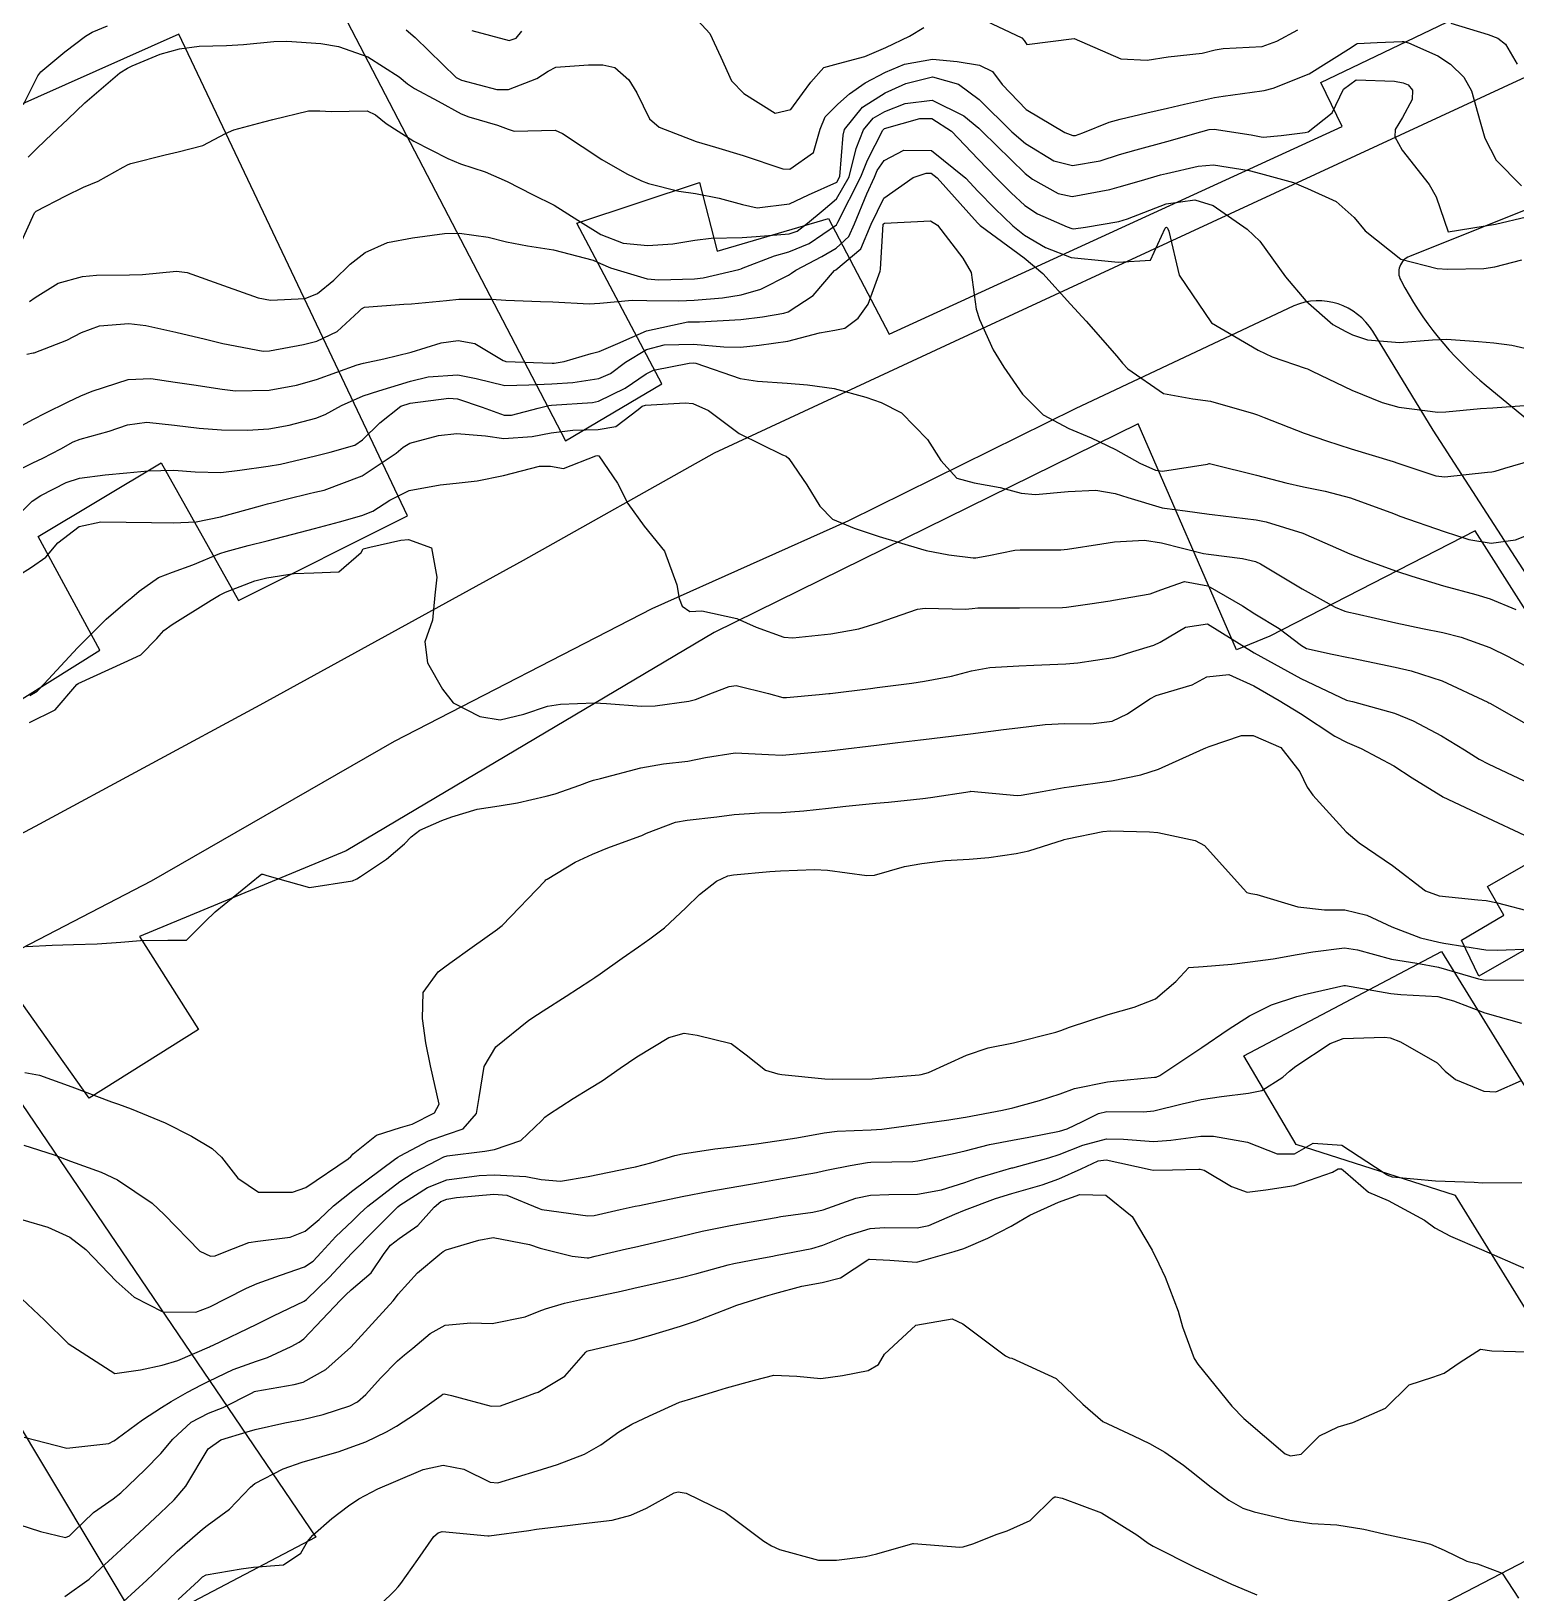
# Model space of a CAD drawing. Header units: metres. Extents: x 318500 to 325275, y 7408834 to 7428799.
# Drawn here: x 323143.2 to 323206.3, y 7420882.5 to 7420948.8 of the extents above; entities that cross this region are included whole.
import ezdxf

# ---------------------------------------------------------------- set-up
doc = ezdxf.new("R2010")
doc.units = ezdxf.units.M
doc.header["$MEASUREMENT"] = 0
for name, color, linetype in [('Curvas de Nivel 1m', 11, 'Continuous'), ('Curvas de Nivel 5m', 15, 'Continuous'), ('Edificações', 30, 'Continuous'), ('Linha Férrea', 20, 'Continuous'), ('Vias Primárias', 230, 'Continuous')]:
    doc.layers.add(name, color=color, linetype=linetype)

msp = doc.modelspace()

# ---------------------------------------------------------------- linework, layer by layer
at = {"layer": 'Curvas de Nivel 1m', "flags": 128}
for points, elevation in [([(323142.899, 7420945.713), (323143.518, 7420946.93), (323143.647, 7420947.098), (323144.668, 7420947.948), (323145.543, 7420948.611), (323145.829, 7420948.782), (323146.472, 7420949.056)], 749), ([(323171.558, 7420949.281), (323172.071, 7420948.722), (323172.539, 7420947.714), (323172.999, 7420946.708), (323173.522, 7420946.169), (323174.844, 7420945.346), (323175.512, 7420945.491), (323176.009, 7420946.179), (323176.361, 7420946.662), (323176.918, 7420947.275), (323177.538, 7420947.451), (323178.653, 7420947.745), (323179.545, 7420948.128), (323180.55, 7420948.605), (323181.166, 7420948.986)], 748), ([(323183.562, 7420949.374), (323185.335, 7420948.543), (323185.432, 7420948.425), (323185.547, 7420948.26), (323187.55, 7420948.51), (323189.542, 7420947.653), (323190.653, 7420947.586), (323191.543, 7420947.735), (323192.999, 7420947.892), (323193.546, 7420948.034), (323193.886, 7420948.088), (323195.548, 7420948.174), (323196.168, 7420948.401), (323197.063, 7420948.881)], 748), ([(323203.563, 7420949.157), (323205.146, 7420948.686), (323205.554, 7420948.527), (323205.892, 7420948.267), (323206.385, 7420947.419)], 748), ([(323159.167, 7420948.886), (323159.545, 7420948.558), (323161.298, 7420946.862), (323161.519, 7420946.736), (323163.022, 7420946.345), (323163.515, 7420946.347), (323164.716, 7420946.812), (323165.201, 7420947.128), (323165.527, 7420947.289), (323166.92, 7420947.399), (323167.529, 7420947.393), (323168.034, 7420947.279), (323168.629, 7420946.763), (323168.973, 7420946.21), (323169.505, 7420945.094), (323169.914, 7420944.746), (323171.491, 7420944.14), (323172.314, 7420943.891), (323173.483, 7420943.547), (323175.173, 7420942.976), (323175.474, 7420942.966), (323176.482, 7420943.663), (323176.762, 7420944.657), (323176.973, 7420945.191), (323177.516, 7420945.719), (323178.009, 7420946.156), (323178.675, 7420946.633), (323179.535, 7420947.08), (323180.351, 7420947.42), (323181.54, 7420947.637), (323182.58, 7420947.539), (323183.538, 7420947.377), (323184.083, 7420947.11), (323184.493, 7420946.556), (323185.514, 7420945.502), (323187.157, 7420944.515), (323187.498, 7420944.388), (323187.616, 7420944.391), (323187.929, 7420944.506), (323189.048, 7420944.953), (323189.509, 7420945.08), (323190.637, 7420945.349), (323191.516, 7420945.549), (323192.242, 7420945.726), (323193.524, 7420946.013), (323193.886, 7420946.065), (323195.528, 7420946.287), (323195.63, 7420946.307), (323196.008, 7420946.403), (323197.536, 7420947.014), (323199.326, 7420948.132), (323199.549, 7420948.289), (323199.593, 7420948.306), (323200.425, 7420948.341), (323201.498, 7420948.383), (323201.551, 7420948.383), (323201.764, 7420948.327), (323203.01, 7420947.773), (323203.541, 7420947.417), (323204.11, 7420946.866), (323204.442, 7420946.286), (323204.812, 7420944.979), (323205.006, 7420944.277), (323205.486, 7420943.348), (323206.568, 7420942.259)], 749), ([(323161.963, 7420948.854), (323163.544, 7420948.429), (323163.844, 7420948.528), (323164.085, 7420948.825)], 748), ([(323142.768, 7420939.766), (323143.376, 7420941.101), (323143.401, 7420941.14), (323143.441, 7420941.172), (323144.709, 7420941.823), (323145.457, 7420942.191), (323146.076, 7420942.445), (323147.135, 7420943.045), (323147.35, 7420943.164), (323147.472, 7420943.201), (323148.929, 7420943.575), (323149.48, 7420943.7), (323150.522, 7420943.967), (323151.492, 7420944.474), (323151.841, 7420944.639), (323153.112, 7420944.966), (323153.501, 7420945.066), (323155.013, 7420945.437), (323155.505, 7420945.436), (323155.982, 7420945.41), (323157.505, 7420945.441), (323157.868, 7420945.269), (323158.323, 7420944.898), (323159.489, 7420944.156), (323160.935, 7420943.409), (323161.475, 7420943.191), (323162.528, 7420942.844), (323163.464, 7420942.432), (323164.532, 7420941.889), (323165.456, 7420941.433), (323166.464, 7420940.79), (323167.441, 7420940.182), (323168.385, 7420939.816), (323169.434, 7420939.717), (323170.496, 7420939.794), (323171.438, 7420939.943), (323172.128, 7420940.025), (323173.44, 7420940.058), (323174.034, 7420940.098), (323175.443, 7420940.208), (323175.789, 7420940.322), (323176.222, 7420940.662), (323176.887, 7420941.224), (323177.46, 7420941.697), (323177.989, 7420942.642), (323178.293, 7420943.833), (323178.605, 7420944.633), (323179.01, 7420945.125), (323179.512, 7420945.418), (323180.379, 7420945.745), (323181.52, 7420945.896), (323182.862, 7420945.224), (323183.502, 7420944.697), (323183.64, 7420944.568), (323185.474, 7420942.78), (323185.783, 7420942.535), (323186.872, 7420941.927), (323187.463, 7420941.806), (323189.069, 7420942.097), (323189.467, 7420942.205), (323190.416, 7420942.476), (323191.221, 7420942.717), (323191.475, 7420942.781), (323192.831, 7420943.089), (323193.481, 7420943.14), (323194.994, 7420942.898), (323195.476, 7420942.783), (323196.874, 7420942.389), (323197.301, 7420942.215), (323197.468, 7420942.135), (323198.688, 7420941.587), (323199.456, 7420940.906), (323199.922, 7420940.345), (323201.432, 7420939.142), (323202.988, 7420938.745), (323203.426, 7420938.714), (323204.965, 7420938.739), (323205.428, 7420938.806), (323206.581, 7420939.111)], 751), ([(323143.158, 7420937.338), (323143.396, 7420937.513), (323144.38, 7420938.111), (323145.41, 7420938.405), (323146.008, 7420938.464), (323147.411, 7420938.467), (323147.957, 7420938.49), (323149.414, 7420938.63), (323149.854, 7420938.572), (323151.405, 7420938.014), (323152.874, 7420937.492), (323153.397, 7420937.395), (323154.872, 7420937.471), (323155.401, 7420937.682), (323156.091, 7420938.249), (323156.792, 7420938.919), (323157.425, 7420939.426), (323158.374, 7420939.841), (323159.432, 7420940.048), (323160.793, 7420940.225), (323161.434, 7420940.244), (323162.658, 7420940.067), (323163.431, 7420939.881), (323164.327, 7420939.711), (323165.431, 7420939.537), (323167.113, 7420939.095), (323167.423, 7420938.952), (323167.845, 7420938.774), (323169.413, 7420938.301), (323169.899, 7420938.256), (323171.414, 7420938.306), (323171.784, 7420938.347), (323173.308, 7420938.701), (323173.398, 7420938.722), (323173.421, 7420938.735), (323174.825, 7420939.283), (323175.432, 7420939.449), (323176.292, 7420939.806), (323177.449, 7420940.599), (323177.475, 7420940.624), (323177.486, 7420940.649), (323177.515, 7420940.713), (323178.485, 7420942.635), (323178.771, 7420943.34), (323179.422, 7420944.621), (323179.46, 7420944.661), (323179.501, 7420944.686), (323180.995, 7420945.11), (323181.508, 7420945.12), (323182.341, 7420944.582), (323183.482, 7420943.385), (323184.273, 7420942.558), (323184.873, 7420941.958), (323185.459, 7420941.415), (323185.992, 7420941.069), (323187.259, 7420940.513), (323187.449, 7420940.442), (323187.526, 7420940.432), (323188.03, 7420940.504), (323189.452, 7420940.731), (323189.825, 7420940.856), (323191.46, 7420941.492), (323192.686, 7420941.665), (323193.46, 7420941.413), (323194.912, 7420940.415), (323195.442, 7420939.898), (323196.538, 7420938.393), (323197.405, 7420937.372), (323198.544, 7420936.363), (323199.093, 7420936.06), (323199.386, 7420935.923), (323200.019, 7420935.708), (323201.383, 7420935.598), (323202.783, 7420935.708), (323203.384, 7420935.737), (323204.742, 7420935.638), (323205.383, 7420935.577), (323206.156, 7420935.489), (323207.38, 7420935.203)], 752), ([(323143.052, 7420935.103), (323143.309, 7420935.152), (323143.361, 7420935.161), (323144.75, 7420935.699), (323145.374, 7420936.024), (323146.134, 7420936.303), (323147.38, 7420936.398), (323148.099, 7420936.313), (323149.375, 7420936.042), (323150.635, 7420935.737), (323151.369, 7420935.557), (323153.096, 7420935.232), (323153.364, 7420935.237), (323154.808, 7420935.506), (323155.371, 7420935.647), (323156.236, 7420936.068), (323157.162, 7420936.913), (323157.275, 7420937.028), (323157.393, 7420937.092), (323159.061, 7420937.219), (323159.395, 7420937.239), (323160.883, 7420937.38), (323161.399, 7420937.438), (323162.796, 7420937.442), (323163.399, 7420937.399), (323164.87, 7420937.336), (323165.398, 7420937.322), (323166.938, 7420937.243), (323167.397, 7420937.265), (323168.768, 7420937.391), (323169.399, 7420937.378), (323170.759, 7420937.37), (323171.4, 7420937.401), (323172.612, 7420937.497), (323173.404, 7420937.617), (323174.236, 7420937.859), (323175.417, 7420938.455), (323175.539, 7420938.547), (323175.732, 7420938.667), (323176.828, 7420939.257), (323177.434, 7420939.6), (323177.979, 7420940.105), (323178.223, 7420940.638), (323178.745, 7420941.913), (323179.072, 7420942.626), (323179.188, 7420942.911), (323179.481, 7420943.328), (323180.322, 7420943.772), (323181.487, 7420943.75), (323182.953, 7420942.575), (323183.465, 7420942.022), (323184.184, 7420941.286), (323184.949, 7420940.548), (323185.444, 7420940.163), (323186.334, 7420939.629), (323187.43, 7420939.21), (323188.861, 7420939.063), (323189.428, 7420939.011), (323190.798, 7420939.101), (323191.415, 7420940.461), (323191.45, 7420940.49), (323191.482, 7420940.491), (323191.528, 7420940.459), (323191.574, 7420940.333), (323192.021, 7420938.451), (323193.39, 7420936.43), (323195.379, 7420935.269), (323195.966, 7420934.992), (323197.371, 7420934.513), (323197.467, 7420934.474), (323197.669, 7420934.376), (323199.358, 7420933.569), (323200.64, 7420933.048), (323201.348, 7420932.851), (323203.009, 7420932.641), (323203.345, 7420932.652), (323204.829, 7420932.797), (323205.348, 7420932.826), (323206.685, 7420932.922)], 753), ([(323142.529, 7420931.901), (323143.329, 7420932.344), (323143.831, 7420932.594), (323144.808, 7420933.078), (323145.343, 7420933.329), (323145.818, 7420933.536), (323147.35, 7420934.025), (323148.314, 7420934.066), (323149.349, 7420933.916), (323150.141, 7420933.801), (323151.346, 7420933.61), (323151.912, 7420933.548), (323153.346, 7420933.578), (323154.511, 7420933.785), (323155.351, 7420934.028), (323157.087, 7420934.644), (323157.358, 7420934.726), (323158.218, 7420934.897), (323159.373, 7420935.193), (323160.654, 7420935.59), (323161.378, 7420935.686), (323162.085, 7420935.557), (323163.294, 7420934.831), (323163.37, 7420934.801), (323163.404, 7420934.795), (323165.369, 7420934.717), (323165.45, 7420934.718), (323165.882, 7420934.795), (323167.027, 7420935.13), (323167.374, 7420935.21), (323168.162, 7420935.553), (323169.383, 7420936.097), (323171.141, 7420936.477), (323171.388, 7420936.481), (323171.63, 7420936.475), (323173.389, 7420936.578), (323174.304, 7420936.686), (323175.216, 7420936.85), (323175.394, 7420936.905), (323176.459, 7420937.599), (323177.369, 7420938.651), (323177.397, 7420938.674), (323177.421, 7420938.684), (323178.487, 7420939.581), (323178.932, 7420940.628), (323179.461, 7420941.734), (323180.712, 7420942.601), (323181.268, 7420942.798), (323181.473, 7420942.791), (323181.73, 7420942.587), (323183.451, 7420940.675), (323183.505, 7420940.624), (323183.563, 7420940.568), (323185.43, 7420939.199), (323186.228, 7420938.528), (323187.401, 7420937.222), (323188.064, 7420936.503), (323189.375, 7420935.022), (323189.61, 7420934.724), (323189.834, 7420934.483), (323191.355, 7420933.432), (323192.593, 7420933.199), (323193.35, 7420933.105), (323195.171, 7420932.584), (323195.342, 7420932.523), (323195.623, 7420932.406), (323197.331, 7420931.747), (323198.273, 7420931.419), (323199.321, 7420931.08), (323201.11, 7420930.535), (323201.312, 7420930.467), (323201.731, 7420930.324), (323202.93, 7420929.93), (323203.306, 7420929.888), (323205.121, 7420930.086), (323205.308, 7420930.101), (323205.447, 7420930.13), (323205.861, 7420930.264), (323206.98, 7420930.588)], 754), ([(323142.399, 7420927.978), (323143.278, 7420928.859), (323143.644, 7420929.095), (323144.718, 7420929.649), (323145.291, 7420929.836), (323146.379, 7420929.968), (323147.295, 7420930.057), (323148.183, 7420930.145), (323149.297, 7420930.168), (323150.201, 7420930.102), (323151.296, 7420930.077), (323152.104, 7420930.171), (323153.301, 7420930.338), (323153.827, 7420930.43), (323155.308, 7420930.783), (323155.931, 7420930.931), (323156.988, 7420931.241), (323157.318, 7420931.458), (323158.043, 7420932.186), (323158.945, 7420932.886), (323159.342, 7420933.022), (323160.974, 7420933.235), (323161.345, 7420933.207), (323162.396, 7420932.844), (323163.335, 7420932.515), (323163.65, 7420932.51), (323164.776, 7420932.808), (323165.224, 7420932.919), (323165.342, 7420932.931), (323167.081, 7420933.046), (323167.345, 7420933.101), (323168.467, 7420933.65), (323169.363, 7420934.271), (323169.683, 7420934.428), (323171.196, 7420934.723), (323171.37, 7420934.733), (323171.479, 7420934.719), (323173.361, 7420934.07), (323174.099, 7420933.949), (323175.358, 7420933.871), (323176.22, 7420933.794), (323177.355, 7420933.639), (323178.706, 7420933.271), (323179.346, 7420933.048), (323180.221, 7420932.607), (323181.323, 7420931.481), (323181.885, 7420930.581), (323182.569, 7420929.837), (323183.301, 7420929.63), (323184.406, 7420929.442), (323185.297, 7420929.203), (323185.906, 7420929.141), (323187.298, 7420929.262), (323188.478, 7420929.319), (323189.297, 7420929.183), (323189.831, 7420929.018), (323191.291, 7420928.576), (323191.389, 7420928.557), (323192.265, 7420928.445), (323193.288, 7420928.309), (323193.421, 7420928.295), (323195.285, 7420928.057), (323195.712, 7420927.975), (323197.277, 7420927.49), (323198.793, 7420926.831), (323199.264, 7420926.618), (323199.965, 7420926.343), (323201.253, 7420925.882), (323201.904, 7420925.666), (323203.244, 7420925.254), (323204.622, 7420924.897), (323205.237, 7420924.709), (323206.33, 7420924.259)], 756), ([(323142.665, 7420925.68), (323143.244, 7420926.05), (323143.861, 7420926.48), (323144.364, 7420927.083), (323145.267, 7420927.785), (323146.196, 7420927.983), (323147.269, 7420927.968), (323148.342, 7420927.956), (323149.269, 7420927.937), (323150.242, 7420927.978), (323151.272, 7420928.197), (323152.974, 7420928.662), (323153.278, 7420928.742), (323153.452, 7420928.784), (323154.121, 7420928.952), (323155.049, 7420929.176), (323155.284, 7420929.235), (323155.681, 7420929.329), (323157.3, 7420929.939), (323158.743, 7420930.889), (323159.046, 7420931.152), (323159.317, 7420931.325), (323160.547, 7420931.642), (323161.323, 7420931.735), (323162.534, 7420931.63), (323163.32, 7420931.525), (323164.528, 7420931.605), (323165.324, 7420931.759), (323166.243, 7420931.874), (323167.327, 7420931.903), (323168.076, 7420932.022), (323169.021, 7420932.755), (323169.203, 7420932.891), (323169.343, 7420932.941), (323171.03, 7420933.039), (323171.344, 7420933.007), (323172.013, 7420932.713), (323173.325, 7420931.733), (323175.16, 7420930.825), (323175.311, 7420930.765), (323175.433, 7420930.668), (323176.193, 7420929.551), (323176.741, 7420928.648), (323177.282, 7420928.093), (323178.203, 7420927.704), (323179.271, 7420927.361), (323181.029, 7420926.828), (323181.263, 7420926.765), (323182.235, 7420926.575), (323183.258, 7420926.445), (323183.372, 7420926.445), (323183.929, 7420926.553), (323185.031, 7420926.774), (323185.264, 7420926.791), (323186.987, 7420926.792), (323187.265, 7420926.813), (323188.724, 7420927.04), (323189.27, 7420927.127), (323190.54, 7420927.202), (323191.269, 7420927.084), (323193.058, 7420926.638), (323193.263, 7420926.603), (323194.709, 7420926.416), (323195.258, 7420926.295), (323195.469, 7420926.195), (323197.241, 7420925.135), (323198.645, 7420924.359), (323199.06, 7420924.185), (323199.228, 7420924.141), (323199.493, 7420924.082), (323201.224, 7420923.689), (323202.354, 7420923.446), (323203.22, 7420923.271), (323204.006, 7420923.076), (323205.214, 7420922.642), (323205.994, 7420922.262), (323207.2, 7420921.603)], 757), ([(323143.173, 7420920.605), (323143.481, 7420920.79), (323143.787, 7420921.091), (323145.196, 7420922.624), (323145.639, 7420923.063), (323146.414, 7420923.85), (323147.223, 7420924.542), (323147.503, 7420924.761), (323147.825, 7420925.034), (323148.648, 7420925.617), (323149.242, 7420925.838), (323150.101, 7420926.154), (323151.255, 7420926.631), (323151.522, 7420926.72), (323152.456, 7420926.972), (323153.262, 7420927.178), (323154.676, 7420927.536), (323155.267, 7420927.689), (323156.336, 7420927.985), (323157.28, 7420928.251), (323157.756, 7420928.43), (323158.477, 7420928.892), (323159.294, 7420929.313), (323160.607, 7420929.557), (323161.298, 7420929.625), (323162.178, 7420929.726), (323163.301, 7420929.953), (323164.838, 7420930.339), (323165.305, 7420930.338), (323165.855, 7420930.244), (323167.23, 7420930.781), (323167.3, 7420930.79), (323167.353, 7420930.779), (323168.152, 7420929.621), (323168.585, 7420928.761), (323169.276, 7420927.79), (323170.142, 7420926.737), (323170.665, 7420925.302), (323170.773, 7420924.727), (323170.899, 7420924.397), (323171.224, 7420924.169), (323171.738, 7420924.202), (323173.222, 7420923.874), (323174.034, 7420923.504), (323175.214, 7420923.084), (323175.604, 7420923.054), (323177.216, 7420923.224), (323178.409, 7420923.437), (323179.221, 7420923.683), (323180.896, 7420924.264), (323181.227, 7420924.315), (323182.936, 7420924.273), (323183.227, 7420924.299), (323183.465, 7420924.32), (323185.228, 7420924.326), (323187.055, 7420924.339), (323187.228, 7420924.352), (323188.225, 7420924.495), (323189.085, 7420924.629), (323189.233, 7420924.655), (323190.781, 7420924.923), (323191.239, 7420925.093), (323192.25, 7420925.44), (323193.242, 7420925.253), (323194.704, 7420924.415), (323195.227, 7420924.075), (323196.267, 7420923.441), (323197.213, 7420922.719), (323197.435, 7420922.6), (323198.521, 7420922.36), (323199.208, 7420922.221), (323199.366, 7420922.19), (323201.202, 7420921.808), (323201.871, 7420921.649), (323203.194, 7420921.221), (323205.139, 7420920.312), (323205.18, 7420920.292), (323205.215, 7420920.27), (323207.164, 7420919.168)], 758), ([(323143.155, 7420919.452), (323144.254, 7420919.993), (323145.167, 7420921.07), (323145.222, 7420921.111), (323147.19, 7420922.003), (323147.893, 7420922.333), (323148.57, 7420923.026), (323148.869, 7420923.368), (323149.216, 7420923.62), (323150.877, 7420924.646), (323151.229, 7420924.86), (323151.491, 7420924.986), (323152.731, 7420925.474), (323153.24, 7420925.598), (323154.403, 7420925.788), (323155.243, 7420925.815), (323156.31, 7420925.858), (323157.256, 7420926.676), (323157.341, 7420926.826), (323157.623, 7420926.905), (323158.947, 7420927.203), (323159.265, 7420927.23), (323160.24, 7420926.87), (323160.477, 7420925.632), (323160.389, 7420924.868), (323160.286, 7420923.802), (323159.956, 7420922.873), (323160.079, 7420921.989), (323160.716, 7420920.865), (323161.171, 7420920.286), (323162.301, 7420919.705), (323163.161, 7420919.567), (323164.174, 7420919.806), (323165.17, 7420920.143), (323165.728, 7420920.238), (323167.173, 7420920.295), (323167.683, 7420920.262), (323169.171, 7420920.149), (323169.745, 7420920.168), (323171.175, 7420920.356), (323171.46, 7420920.433), (323172.189, 7420920.71), (323172.9, 7420920.987), (323173.185, 7420921.018), (323174.565, 7420920.679), (323175.178, 7420920.52), (323175.331, 7420920.514), (323176.722, 7420920.647), (323177.136, 7420920.686), (323177.181, 7420920.692), (323178.903, 7420920.904), (323179.185, 7420920.935), (323180.657, 7420921.129), (323181.189, 7420921.207), (323182.339, 7420921.427), (323183.196, 7420921.65), (323183.966, 7420921.785), (323185.2, 7420921.858), (323185.84, 7420921.891), (323187.202, 7420921.951), (323187.715, 7420921.99), (323189.206, 7420922.214), (323189.418, 7420922.267), (323190.041, 7420922.472), (323190.935, 7420922.741), (323191.214, 7420922.861), (323192.285, 7420923.509), (323193.222, 7420923.645), (323195.21, 7420922.41), (323197.194, 7420921.322), (323199.124, 7420920.407), (323199.181, 7420920.389), (323199.377, 7420920.348), (323201.173, 7420919.854), (323201.957, 7420919.529), (323203.159, 7420918.893), (323204.142, 7420918.285), (323204.767, 7420917.896), (323205.144, 7420917.695), (323206.199, 7420917.2), (323207.135, 7420916.766)], 759), ([(323142.962, 7420904.582), (323143.582, 7420904.47), (323144.954, 7420903.97), (323146.65, 7420903.338), (323146.943, 7420903.231), (323147.487, 7420903.035), (323148.931, 7420902.442), (323150.042, 7420901.885), (323150.916, 7420901.361), (323151.318, 7420900.984), (323152.018, 7420900.09), (323152.895, 7420899.5), (323154.341, 7420899.5), (323154.898, 7420899.697), (323156.706, 7420900.913), (323156.812, 7420901.01), (323156.913, 7420901.126), (323157.905, 7420901.916), (323158.93, 7420902.241), (323159.416, 7420902.392), (323160.372, 7420902.866), (323160.576, 7420903.233), (323160.2, 7420904.868), (323160.009, 7420905.84), (323159.866, 7420906.871), (323159.895, 7420907.983), (323160.52, 7420908.865), (323160.815, 7420909.07), (323161.026, 7420909.229), (323161.968, 7420909.914), (323163.048, 7420910.676), (323163.136, 7420910.741), (323163.241, 7420910.827), (323165.069, 7420912.722), (323165.105, 7420912.764), (323165.154, 7420912.799), (323166.352, 7420913.516), (323167.086, 7420913.856), (323167.739, 7420914.122), (323169.098, 7420914.623), (323169.189, 7420914.659), (323169.384, 7420914.746), (323170.615, 7420915.22), (323171.109, 7420915.31), (323172.371, 7420915.447), (323173.113, 7420915.545), (323174.179, 7420915.619), (323175.114, 7420915.636), (323176.072, 7420915.7), (323177.118, 7420915.814), (323177.85, 7420915.901), (323179.121, 7420916.028), (323179.663, 7420916.071), (323181.124, 7420916.222), (323181.447, 7420916.263), (323183.129, 7420916.526), (323183.159, 7420916.531), (323185.127, 7420916.358), (323185.3, 7420916.365), (323186.192, 7420916.524), (323187.132, 7420916.687), (323187.34, 7420916.715), (323189.135, 7420916.981), (323190.382, 7420917.224), (323191.14, 7420917.476), (323193.052, 7420918.335), (323193.149, 7420918.374), (323193.287, 7420918.428), (323194.665, 7420918.9), (323195.158, 7420918.907), (323196.34, 7420918.388), (323197.14, 7420917.351), (323197.463, 7420916.705), (323197.703, 7420916.371), (323199.107, 7420914.811), (323199.665, 7420914.344), (323201.086, 7420913.376), (323202.483, 7420912.306), (323203.068, 7420912.089), (323204.707, 7420911.916), (323205.066, 7420911.886), (323205.539, 7420911.792), (323207.061, 7420911.4)], 761), ([(323142.916, 7420901.494), (323144.215, 7420901.08), (323144.723, 7420900.888), (323144.908, 7420900.821), (323146.205, 7420900.352), (323146.9, 7420900.024), (323148.372, 7420899.025), (323148.883, 7420898.548), (323150.397, 7420896.997), (323150.857, 7420896.779), (323151.047, 7420896.797), (323151.506, 7420896.98), (323152.474, 7420897.358), (323152.867, 7420897.411), (323154.232, 7420897.584), (323154.874, 7420897.848), (323155.471, 7420898.342), (323156.086, 7420898.922), (323156.897, 7420899.576), (323158.666, 7420900.884), (323158.81, 7420900.983), (323158.912, 7420901.037), (323160.112, 7420901.678), (323160.926, 7420901.959), (323161.594, 7420902.186), (323162.159, 7420902.842), (323162.268, 7420903.523), (323162.486, 7420904.837), (323162.978, 7420905.668), (323164.374, 7420906.809), (323164.747, 7420907.05), (323164.996, 7420907.209), (323165.965, 7420907.831), (323167.016, 7420908.506), (323167.181, 7420908.614), (323167.411, 7420908.774), (323168.345, 7420909.445), (323169.038, 7420909.926), (323169.529, 7420910.256), (323170.151, 7420910.733), (323171.059, 7420911.576), (323171.636, 7420912.143), (323172.351, 7420912.707), (323172.842, 7420912.933), (323173.074, 7420912.981), (323174.628, 7420913.126), (323175.077, 7420913.151), (323176.52, 7420913.207), (323177.078, 7420913.186), (323178.75, 7420912.948), (323179.075, 7420912.968), (323180.34, 7420913.342), (323181.083, 7420913.465), (323182.07, 7420913.591), (323183.086, 7420913.651), (323183.927, 7420913.712), (323185.09, 7420913.887), (323185.629, 7420913.995), (323187.099, 7420914.463), (323187.132, 7420914.477), (323187.256, 7420914.508), (323188.77, 7420914.82), (323189.105, 7420914.846), (323190.762, 7420914.807), (323191.105, 7420914.776), (323192.702, 7420914.436), (323193.097, 7420914.234), (323194.737, 7420912.405), (323194.895, 7420912.229), (323195.068, 7420912.193), (323195.314, 7420912.151), (323197.062, 7420911.621), (323198.19, 7420911.492), (323199.061, 7420911.488), (323199.997, 7420911.274), (323201.055, 7420910.777), (323202.276, 7420910.308), (323203.047, 7420910.123), (323203.269, 7420910.074), (323205.043, 7420909.797), (323205.534, 7420909.774), (323207.044, 7420909.838)], 762), ([(323142.878, 7420898.32), (323143.945, 7420898.013), (323144.868, 7420897.584), (323145.554, 7420897.06), (323146.84, 7420895.716), (323147.607, 7420895.032), (323148.824, 7420894.422), (323150.233, 7420894.407), (323150.826, 7420894.632), (323151.511, 7420894.98), (323152.379, 7420895.425), (323152.84, 7420895.626), (323153.822, 7420895.973), (323154.851, 7420896.321), (323155.217, 7420896.572), (323155.549, 7420896.93), (323156.178, 7420897.613), (323156.881, 7420898.286), (323157.198, 7420898.593), (323157.541, 7420898.9), (323158.901, 7420899.956), (323159.464, 7420900.315), (323160.493, 7420900.864), (323160.767, 7420901.007), (323160.913, 7420901.044), (323162.517, 7420901.235), (323162.917, 7420901.315), (323164.037, 7420901.7), (323164.936, 7420902.541), (323165.057, 7420902.68), (323165.215, 7420902.797), (323166.257, 7420903.481), (323166.957, 7420903.905), (323167.503, 7420904.231), (323168.263, 7420904.761), (323168.975, 7420905.249), (323170.324, 7420906.07), (323170.985, 7420906.253), (323171.534, 7420906.165), (323172.981, 7420905.811), (323173.613, 7420905.327), (323174.441, 7420904.678), (323174.968, 7420904.524), (323175.131, 7420904.504), (323176.965, 7420904.316), (323177.305, 7420904.297), (323178.965, 7420904.319), (323179.245, 7420904.337), (323180.968, 7420904.487), (323181.059, 7420904.498), (323181.364, 7420904.584), (323182.978, 7420905.322), (323183.903, 7420905.629), (323184.983, 7420905.841), (323186.777, 7420906.302), (323186.989, 7420906.371), (323187.362, 7420906.504), (323188.999, 7420907.047), (323190.11, 7420907.363), (323191.009, 7420907.706), (323191.878, 7420908.447), (323192.425, 7420909.043), (323193.03, 7420909.083), (323194.259, 7420909.184), (323195.033, 7420909.286), (323196.014, 7420909.411), (323197.038, 7420909.593), (323197.703, 7420909.707), (323199.043, 7420909.876), (323199.59, 7420909.794), (323201.036, 7420909.397), (323202.115, 7420909.228), (323203.031, 7420909.056), (323204.742, 7420908.556), (323205.024, 7420908.507), (323206.758, 7420908.519)], 763), ([(323142.829, 7420894.97), (323143.797, 7420894.062), (323144.81, 7420893.07), (323146.791, 7420891.791), (323147.876, 7420891.946), (323148.797, 7420892.146), (323149.466, 7420892.344), (323150.809, 7420892.932), (323150.849, 7420892.95), (323150.939, 7420892.988), (323152.819, 7420893.895), (323153.535, 7420894.24), (323154.829, 7420894.869), (323154.927, 7420894.939), (323155.892, 7420895.876), (323156.86, 7420896.91), (323157.852, 7420897.918), (323158.81, 7420898.881), (323158.891, 7420898.947), (323160.068, 7420899.698), (323160.902, 7420900.028), (323162.267, 7420900.203), (323162.904, 7420900.232), (323164.254, 7420900.161), (323164.902, 7420900.04), (323165.729, 7420899.965), (323166.904, 7420900.166), (323168.692, 7420900.537), (323168.908, 7420900.578), (323169.565, 7420900.74), (323170.583, 7420901.057), (323170.916, 7420901.128), (323172.286, 7420901.34), (323172.921, 7420901.41), (323174.058, 7420901.548), (323174.925, 7420901.677), (323175.771, 7420901.813), (323176.931, 7420902.024), (323177.477, 7420902.09), (323178.933, 7420902.142), (323179.377, 7420902.17), (323180.937, 7420902.39), (323181.107, 7420902.418), (323182.23, 7420902.571), (323182.834, 7420902.67), (323182.942, 7420902.691), (323184.506, 7420902.985), (323184.948, 7420903.089), (323186.082, 7420903.394), (323186.958, 7420903.682), (323187.564, 7420903.898), (323188.966, 7420904.192), (323189.223, 7420904.22), (323190.969, 7420904.378), (323191.036, 7420904.392), (323191.194, 7420904.457), (323192.982, 7420905.646), (323194.102, 7420906.413), (323194.999, 7420906.99), (323195.936, 7420907.461), (323197.012, 7420907.817), (323197.455, 7420907.932), (323199.019, 7420908.284), (323199.085, 7420908.283), (323201.014, 7420907.939), (323201.434, 7420907.896), (323203.013, 7420907.807), (323203.671, 7420907.629), (323205.003, 7420907.116), (323206.569, 7420906.674)], 764), ([(323142.704, 7420885.38), (323143.621, 7420885.081), (323144.696, 7420884.832), (323144.864, 7420884.901), (323145.025, 7420885.065), (323145.878, 7420885.887), (323146.722, 7420886.475), (323147.04, 7420886.721), (323147.37, 7420887.034), (323148.068, 7420887.696), (323148.744, 7420888.402), (323149.256, 7420889.012), (323150.028, 7420889.734), (323150.767, 7420890.113), (323151.397, 7420890.354), (323152.594, 7420890.963), (323152.717, 7420891.025), (323152.781, 7420891.046), (323154.406, 7420891.323), (323154.787, 7420891.433), (323155.757, 7420891.965), (323156.81, 7420892.91), (323158.611, 7420894.883), (323158.71, 7420895.004), (323158.834, 7420895.168), (323159.646, 7420896.074), (323160.591, 7420896.863), (323160.743, 7420896.98), (323160.863, 7420897.052), (323162.253, 7420897.455), (323162.871, 7420897.576), (323164.403, 7420897.271), (323164.865, 7420897.116), (323166.226, 7420896.786), (323166.859, 7420896.706), (323166.93, 7420896.708), (323167.204, 7420896.775), (323168.53, 7420897.09), (323168.866, 7420897.167), (323170.144, 7420897.458), (323170.874, 7420897.632), (323171.751, 7420897.838), (323172.88, 7420898.064), (323173.411, 7420898.163), (323174.886, 7420898.429), (323175.09, 7420898.463), (323176.444, 7420898.647), (323176.891, 7420898.755), (323178.277, 7420899.245), (323178.898, 7420899.373), (323179.684, 7420899.394), (323180.898, 7420899.411), (323181.917, 7420899.592), (323182.904, 7420899.915), (323183.382, 7420900.078), (323184.91, 7420900.529), (323184.945, 7420900.539), (323186.477, 7420900.957), (323186.919, 7420901.099), (323187.922, 7420901.498), (323188.929, 7420901.763), (323189.646, 7420901.756), (323190.928, 7420901.658), (323191.669, 7420901.709), (323192.932, 7420901.88), (323193.469, 7420901.884), (323194.928, 7420901.617), (323196.177, 7420901.131), (323196.921, 7420901.134), (323197.709, 7420901.588), (323198.927, 7420901.501), (323200.725, 7420900.323), (323200.833, 7420900.245), (323200.909, 7420900.21), (323201.074, 7420900.152), (323202.907, 7420899.98), (323204.553, 7420899.922), (323204.906, 7420899.893), (323206.573, 7420899.911)], 766), ([(323144.663, 7420882.324), (323145.701, 7420883.055), (323146.197, 7420883.528), (323146.684, 7420883.98), (323147.234, 7420884.489), (323147.819, 7420885.023), (323148.279, 7420885.444), (323148.713, 7420885.857), (323149.307, 7420886.426), (323149.801, 7420887.004), (323150.746, 7420888.591), (323151.286, 7420888.982), (323152.406, 7420889.315), (323152.757, 7420889.414), (323154.009, 7420889.7), (323154.764, 7420889.841), (323155.642, 7420890.051), (323156.773, 7420890.42), (323157.096, 7420890.585), (323157.451, 7420890.9), (323158.082, 7420891.599), (323158.802, 7420892.34), (323159.092, 7420892.59), (323159.454, 7420892.874), (323160.194, 7420893.488), (323160.82, 7420893.852), (323161.919, 7420893.942), (323162.821, 7420893.916), (323164.219, 7420894.204), (323164.826, 7420894.44), (323165.082, 7420894.543), (323165.897, 7420894.789), (323166.66, 7420894.955), (323166.833, 7420894.986), (323168.304, 7420895.292), (323168.84, 7420895.415), (323169.913, 7420895.664), (323170.847, 7420895.879), (323171.518, 7420896.046), (323172.856, 7420896.414), (323173.085, 7420896.468), (323174.192, 7420896.68), (323174.753, 7420896.781), (323174.862, 7420896.802), (323176.401, 7420897.113), (323176.869, 7420897.244), (323177.865, 7420897.641), (323178.88, 7420897.954), (323179.495, 7420897.996), (323180.881, 7420897.977), (323181.383, 7420898.082), (323182.489, 7420898.566), (323182.892, 7420898.732), (323184.218, 7420899.225), (323184.899, 7420899.44), (323186.198, 7420899.815), (323186.906, 7420900.07), (323187.85, 7420900.496), (323188.57, 7420900.83), (323188.916, 7420900.877), (323190.782, 7420900.461), (323190.91, 7420900.433), (323191.735, 7420900.448), (323192.859, 7420900.483), (323192.911, 7420900.48), (323193.082, 7420900.427), (323194.236, 7420899.743), (323194.901, 7420899.495), (323195.695, 7420899.599), (323196.904, 7420899.777), (323198.538, 7420900.356), (323198.769, 7420900.496), (323198.912, 7420900.492), (323199.092, 7420900.347), (323200.069, 7420899.5), (323200.898, 7420899.14), (323202.445, 7420898.304), (323202.885, 7420897.977), (323203.546, 7420897.624), (323204.872, 7420897.063), (323206.752, 7420896.242)], 767), ([(323146.656, 7420881.65), (323148.14, 7420883.018), (323148.414, 7420883.274), (323148.678, 7420883.526), (323149.442, 7420884.249), (323150.294, 7420884.994), (323150.51, 7420885.186), (323150.705, 7420885.336), (323151.665, 7420886.027), (323152.545, 7420886.963), (323152.732, 7420887.127), (323153.941, 7420887.745), (323154.741, 7420888.023), (323156.315, 7420888.486), (323156.747, 7420888.632), (323157.454, 7420888.899), (323158.333, 7420889.31), (323158.76, 7420889.563), (323159.557, 7420890.084), (323160.661, 7420890.861), (323160.73, 7420890.911), (323160.781, 7420890.929), (323161.091, 7420890.855), (323162.774, 7420890.402), (323163.175, 7420890.423), (323164.23, 7420890.808), (323164.629, 7420890.955), (323164.783, 7420891.009), (323165.907, 7420891.675), (323166.809, 7420892.708), (323166.844, 7420892.745), (323166.944, 7420892.778), (323168.815, 7420893.213), (323169.469, 7420893.393), (323170.821, 7420893.803), (323171.508, 7420894.028), (323172.828, 7420894.545), (323173.218, 7420894.694), (323174.432, 7420895.08), (323174.838, 7420895.198), (323175.984, 7420895.511), (323176.845, 7420895.667), (323177.619, 7420895.862), (323178.783, 7420896.621), (323178.832, 7420896.649), (323178.861, 7420896.655), (323179.724, 7420896.607), (323180.859, 7420896.529), (323180.915, 7420896.534), (323181.074, 7420896.587), (323182.455, 7420896.977), (323182.868, 7420897.11), (323183.886, 7420897.539), (323184.883, 7420898.052), (323185.184, 7420898.237), (323185.676, 7420898.528), (323186.896, 7420899.076), (323187.798, 7420899.396), (323188.899, 7420899.371), (323190.015, 7420898.469), (323190.869, 7420897.042), (323191.149, 7420896.456), (323191.416, 7420895.887), (323191.969, 7420894.443), (323192.164, 7420893.78), (323192.653, 7420892.432), (323192.806, 7420892.192), (323194.249, 7420890.408), (323194.772, 7420889.882), (323196.523, 7420888.382), (323196.749, 7420888.301), (323197.201, 7420888.373), (323197.982, 7420889.141), (323198.768, 7420889.526), (323199.395, 7420889.716), (323200.78, 7420890.32), (323201.786, 7420891.32), (323202.8, 7420891.645), (323203.283, 7420891.813), (323203.962, 7420892.283), (323204.816, 7420892.836), (323205.306, 7420892.752), (323206.817, 7420892.709)], 768), ([(323149.475, 7420882.189), (323150.339, 7420882.993), (323150.512, 7420883.152), (323150.674, 7420883.238), (323152.151, 7420883.495), (323152.679, 7420883.567), (323153.955, 7420883.673), (323154.688, 7420884.162), (323154.979, 7420884.653), (323155.198, 7420884.933), (323156.003, 7420885.628), (323156.719, 7420886.169), (323157.16, 7420886.467), (323157.968, 7420886.891), (323158.733, 7420887.216), (323159.896, 7420887.711), (323160.74, 7420887.907), (323161.624, 7420887.732), (323162.734, 7420887.184), (323163.066, 7420887.157), (323164.739, 7420887.661), (323165.601, 7420887.932), (323166.746, 7420888.374), (323167.437, 7420888.77), (323168.204, 7420889.313), (323168.763, 7420889.638), (323169.507, 7420890.001), (323170.778, 7420890.573), (323170.887, 7420890.611), (323171.267, 7420890.715), (323172.413, 7420891.076), (323172.787, 7420891.181), (323173.968, 7420891.507), (323174.796, 7420891.718), (323175.775, 7420891.676), (323176.794, 7420891.576), (323177.711, 7420891.716), (323178.8, 7420891.929), (323179.236, 7420892.181), (323179.492, 7420892.61), (323180.823, 7420893.847), (323182.37, 7420894.112), (323182.824, 7420893.911), (323184.63, 7420892.542), (323184.809, 7420892.463), (323184.907, 7420892.44), (323186.796, 7420891.587), (323187.924, 7420890.493), (323188.769, 7420889.754), (323190.083, 7420889.144), (323190.756, 7420888.827), (323191.404, 7420888.45), (323192.207, 7420887.9), (323192.74, 7420887.479), (323193.322, 7420887.007), (323194.128, 7420886.409), (323194.725, 7420886.081), (323195.199, 7420885.919), (323196.718, 7420885.558), (323197.656, 7420885.426), (323198.715, 7420885.369), (323199.862, 7420885.184), (323200.71, 7420884.977), (323202.375, 7420884.634), (323202.704, 7420884.546), (323203.276, 7420884.291), (323204.24, 7420883.822), (323204.694, 7420883.715), (323205.747, 7420883.311), (323206.434, 7420882.244)], 769)]:
    msp.add_lwpolyline(points, dxfattribs=dict(at, elevation=elevation))
at = {"layer": 'Curvas de Nivel 5m', "flags": 128}
for points, elevation in [([(323143.106, 7420943.473), (323143.481, 7420943.85), (323144.125, 7420944.456), (323144.791, 7420945.081), (323145.507, 7420945.78), (323147.001, 7420947.048), (323147.319, 7420947.247), (323147.525, 7420947.35), (323148.717, 7420947.843), (323149.536, 7420948.078), (323150.364, 7420948.181), (323151.538, 7420948.219), (323152.258, 7420948.26), (323153.541, 7420948.38), (323154.095, 7420948.401), (323155.54, 7420948.306), (323156.294, 7420948.174), (323157.532, 7420947.73), (323158.872, 7420946.89), (323159.224, 7420946.591), (323159.515, 7420946.384), (323160.533, 7420945.846), (323161.505, 7420945.314), (323161.829, 7420945.181), (323163.042, 7420944.837), (323163.498, 7420944.664), (323163.75, 7420944.573), (323165.497, 7420944.616), (323165.811, 7420944.482), (323167.479, 7420943.372), (323168.543, 7420942.764), (323169.172, 7420942.459), (323169.466, 7420942.358), (323170.759, 7420942.033), (323171.462, 7420941.923), (323172.474, 7420941.724), (323173.458, 7420941.454), (323174.09, 7420941.324), (323175.458, 7420941.494), (323176.258, 7420941.867), (323177.468, 7420942.411), (323177.602, 7420942.648), (323177.739, 7420944.404), (323177.799, 7420944.646), (323178.558, 7420945.591), (323179.524, 7420946.199), (323179.813, 7420946.328), (323180.396, 7420946.607), (323181.533, 7420946.877), (323182.638, 7420946.579), (323183.52, 7420945.924), (323184.91, 7420944.549), (323185.493, 7420944.048), (323186.685, 7420943.319), (323187.479, 7420943.112), (323188.66, 7420943.32), (323189.486, 7420943.578), (323190.187, 7420943.782), (323191.495, 7420944.139), (323191.745, 7420944.208), (323192.577, 7420944.444), (323193.289, 7420944.647), (323193.504, 7420944.664), (323195.078, 7420944.414), (323195.499, 7420944.332), (323195.587, 7420944.321), (323196.353, 7420944.397), (323197.369, 7420944.515), (323197.503, 7420944.548), (323198.52, 7420945.36), (323198.994, 7420946.358), (323199.534, 7420946.757), (323201.174, 7420946.693), (323201.533, 7420946.632), (323201.753, 7420946.547), (323201.926, 7420946.324), (323201.92, 7420945.928), (323201.512, 7420945.154), (323201.195, 7420944.643), (323201.18, 7420944.333), (323201.492, 7420943.767), (323202.635, 7420942.313), (323202.939, 7420941.782), (323203.45, 7420940.3), (323205.454, 7420940.626), (323206.779, 7420940.934)], 750), ([(323142.375, 7420930.028), (323143.301, 7420930.478), (323143.72, 7420930.678), (323144.49, 7420931.082), (323145.013, 7420931.376), (323145.316, 7420931.494), (323146.54, 7420931.834), (323147.326, 7420932.101), (323148.15, 7420932.209), (323149.326, 7420932.091), (323150.37, 7420931.958), (323151.323, 7420931.881), (323152.422, 7420931.875), (323153.325, 7420931.929), (323154.193, 7420932.085), (323155.332, 7420932.387), (323155.728, 7420932.54), (323156.42, 7420932.924), (323157.344, 7420933.332), (323157.999, 7420933.549), (323159.356, 7420933.958), (323160.099, 7420934.132), (323161.361, 7420934.227), (323162.14, 7420934.067), (323163.354, 7420933.771), (323164.376, 7420933.793), (323165.356, 7420933.847), (323166.255, 7420933.893), (323167.359, 7420934.065), (323167.854, 7420934.281), (323168.482, 7420934.763), (323169.376, 7420935.301), (323170.134, 7420935.496), (323171.378, 7420935.523), (323172.671, 7420935.413), (323173.377, 7420935.403), (323174.167, 7420935.478), (323175.38, 7420935.651), (323176.736, 7420936.002), (323177.385, 7420936.117), (323177.815, 7420936.206), (323178.378, 7420936.63), (323178.797, 7420937.231), (323179.311, 7420938.622), (323179.326, 7420938.717), (323179.443, 7420940.62), (323179.45, 7420940.639), (323179.493, 7420940.662), (323181.452, 7420940.773), (323181.75, 7420940.587), (323182.824, 7420939.181), (323183.174, 7420938.572), (323183.397, 7420937.018), (323183.528, 7420936.568), (323184.106, 7420935.287), (323184.566, 7420934.552), (323185.353, 7420933.405), (323186.244, 7420932.526), (323187.331, 7420931.939), (323188.283, 7420931.543), (323189.318, 7420931.051), (323190.348, 7420930.474), (323191.012, 7420930.17), (323191.307, 7420930.132), (323193.215, 7420930.431), (323193.288, 7420930.452), (323193.31, 7420930.451), (323193.415, 7420930.429), (323195.305, 7420929.954), (323196.546, 7420929.635), (323197.301, 7420929.469), (323198.218, 7420929.285), (323199.296, 7420928.995), (323201.128, 7420928.332), (323201.289, 7420928.262), (323201.4, 7420928.216), (323203.279, 7420927.569), (323204.328, 7420927.23), (323205.272, 7420927.069), (323206.315, 7420927.219), (323207.28, 7420927.589)], 755), ([(323143.033, 7420909.943), (323144.118, 7420909.999), (323145.034, 7420910.016), (323146.035, 7420910.055), (323147.036, 7420910.127), (323147.88, 7420910.189), (323149.038, 7420910.203), (323149.837, 7420910.209), (323150.63, 7420910.996), (323151.054, 7420911.41), (323152.958, 7420912.962), (323153.025, 7420913.006), (323153.071, 7420913.008), (323153.244, 7420912.958), (323155.065, 7420912.449), (323156.887, 7420912.731), (323157.069, 7420912.818), (323157.227, 7420912.908), (323158.325, 7420913.647), (323159.091, 7420914.303), (323159.378, 7420914.595), (323159.745, 7420914.874), (323160.679, 7420915.292), (323161.109, 7420915.446), (323162.189, 7420915.769), (323163.116, 7420915.914), (323163.903, 7420916.033), (323165.123, 7420916.319), (323165.494, 7420916.426), (323166.545, 7420916.786), (323166.963, 7420916.951), (323167.132, 7420917), (323167.431, 7420917.074), (323169.138, 7420917.534), (323170.108, 7420917.703), (323171.141, 7420917.814), (323171.892, 7420917.963), (323173.145, 7420918.17), (323174.561, 7420918.095), (323175.144, 7420918.071), (323176.702, 7420918.203), (323177.146, 7420918.25), (323177.491, 7420918.293), (323179.149, 7420918.497), (323180.057, 7420918.606), (323181.021, 7420918.723), (323181.152, 7420918.736), (323182.791, 7420918.93), (323183.156, 7420918.975), (323184.555, 7420919.15), (323185.16, 7420919.226), (323186.322, 7420919.363), (323187.163, 7420919.408), (323188.267, 7420919.39), (323189.166, 7420919.516), (323189.817, 7420919.827), (323190.772, 7420920.464), (323191.041, 7420920.602), (323191.183, 7420920.645), (323192.573, 7420921.056), (323193.195, 7420921.4), (323194.13, 7420921.486), (323195.189, 7420921.009), (323196.267, 7420920.394), (323197.172, 7420919.838), (323198.636, 7420918.879), (323199.154, 7420918.599), (323199.747, 7420918.344), (323201.143, 7420917.611), (323201.918, 7420917.099), (323203.13, 7420916.349), (323203.163, 7420916.332), (323203.229, 7420916.299), (323205.117, 7420915.409), (323206.688, 7420914.673)], 760), ([(323142.932, 7420889.088), (323144.746, 7420888.621), (323146.531, 7420888.827), (323146.749, 7420888.929), (323146.812, 7420888.977), (323146.881, 7420889.039), (323147.962, 7420889.828), (323148.77, 7420890.356), (323149.176, 7420890.612), (323149.87, 7420891.004), (323150.469, 7420891.311), (323150.787, 7420891.473), (323151.81, 7420891.96), (323152.8, 7420892.319), (323153.278, 7420892.48), (323154.275, 7420892.945), (323154.624, 7420893.129), (323154.813, 7420893.272), (323156.383, 7420894.917), (323156.604, 7420895.143), (323156.836, 7420895.343), (323157.675, 7420896.071), (323158.238, 7420896.889), (323158.507, 7420897.243), (323158.87, 7420897.526), (323159.669, 7420898.082), (323160.362, 7420898.865), (323160.647, 7420899.108), (323160.893, 7420899.206), (323161.308, 7420899.268), (323162.896, 7420899.417), (323163.441, 7420899.368), (323164.823, 7420898.801), (323164.89, 7420898.771), (323164.933, 7420898.756), (323166.886, 7420898.493), (323167.152, 7420898.51), (323168.255, 7420898.76), (323168.892, 7420898.9), (323169.084, 7420898.939), (323170.896, 7420899.313), (323172.072, 7420899.535), (323172.9, 7420899.685), (323174.121, 7420899.901), (323174.904, 7420900.04), (323176.602, 7420900.34), (323176.908, 7420900.402), (323177.098, 7420900.448), (323178.03, 7420900.629), (323178.774, 7420900.759), (323178.912, 7420900.771), (323180.703, 7420900.804), (323180.914, 7420900.829), (323182.365, 7420901.122), (323182.92, 7420901.255), (323183.956, 7420901.518), (323184.928, 7420901.714), (323185.623, 7420901.837), (323186.934, 7420902.093), (323187.251, 7420902.189), (323187.914, 7420902.495), (323188.584, 7420902.847), (323188.947, 7420902.927), (323190.505, 7420902.906), (323190.947, 7420902.948), (323192.141, 7420903.253), (323192.955, 7420903.43), (323193.817, 7420903.557), (323194.959, 7420903.7), (323195.531, 7420903.825), (323196.425, 7420904.385), (323196.71, 7420904.645), (323196.975, 7420904.857), (323198.44, 7420905.813), (323198.987, 7420906.034), (323200.749, 7420906.085), (323200.987, 7420906.049), (323201.417, 7420905.884), (323202.977, 7420904.998), (323203.315, 7420904.636), (323203.758, 7420904.288), (323204.963, 7420903.797), (323205.468, 7420903.757), (323206.572, 7420904.246)], 765), ([(323156.977, 7420880.905), (323158.667, 7420882.567), (323158.82, 7420882.727), (323158.941, 7420882.877), (323159.656, 7420883.9), (323160.341, 7420884.864), (323160.531, 7420885.033), (323160.703, 7420885.088), (323162.636, 7420884.896), (323162.701, 7420884.896), (323164.38, 7420885.13), (323164.706, 7420885.179), (323166.138, 7420885.357), (323166.71, 7420885.418), (323167.915, 7420885.558), (323168.715, 7420885.781), (323169.379, 7420886.081), (323170.557, 7420886.723), (323170.731, 7420886.77), (323171.063, 7420886.717), (323172.718, 7420885.911), (323174.372, 7420884.675), (323174.697, 7420884.475), (323175.037, 7420884.323), (323176.688, 7420883.866), (323177.456, 7420883.865), (323178.691, 7420884.02), (323179.173, 7420884.133), (323180.7, 7420884.567), (323180.721, 7420884.568), (323182.698, 7420884.419), (323182.831, 7420884.425), (323183.253, 7420884.554), (323184.279, 7420884.971), (323184.709, 7420885.112), (323185.687, 7420885.554), (323186.66, 7420886.511), (323186.73, 7420886.555), (323186.781, 7420886.559), (323187.041, 7420886.505), (323188.721, 7420885.881), (323190.224, 7420884.948), (323190.702, 7420884.593), (323190.919, 7420884.457), (323192.687, 7420883.568), (323194.239, 7420882.844), (323194.674, 7420882.664), (323195.315, 7420882.394)], 770)]:
    msp.add_lwpolyline(points, dxfattribs=dict(at, elevation=elevation))
at = {"layer": 'Edificações'}
for points in [[(323138.282, 7420952.482), (323156.169, 7420960.843), (323169.197, 7420967.623), (323175.26, 7420956.394), (323170.968, 7420954.352), (323165.639, 7420964.644), (323162.328, 7420963.478), (323160.017, 7420957.228), (323161.768, 7420952.679), (323160.242, 7420952.263), (323159.131, 7420952.956), (323155.592, 7420951.292), (323165.938, 7420931.42), (323170.033, 7420933.847), (323166.421, 7420940.662), (323171.626, 7420942.395), (323172.389, 7420939.483), (323177.108, 7420940.87), (323179.7, 7420935.951), (323198.937, 7420944.775), (323198.034, 7420946.647), (323227.113, 7420960.582)], [(323135.286, 7420915.722), (323146.146, 7420922.525), (323143.532, 7420927.355), (323148.76, 7420930.489), (323152.039, 7420924.64), (323159.227, 7420928.231), (323149.502, 7420948.69), (323141.138, 7420944.969)], [(323208.504, 7420921.453), (323204.592, 7420927.602), (323195.877, 7420923.117), (323194.451, 7420922.537), (323190.279, 7420932.14), (323172.256, 7420923.272), (323156.614, 7420914.004), (323147.841, 7420910.365), (323150.336, 7420906.412), (323145.69, 7420903.49), (323142.593, 7420907.873), (323140.442, 7420906.755), (323155.326, 7420884.84), (323147.921, 7420880.944), (323134.672, 7420903.031), (323128.109, 7420899.348), (323135.25, 7420887.402), (323127.593, 7420883.363), (323121.829, 7420895.309), (323113.484, 7420891.183), (323124.238, 7420869.145)], [(323207.869, 7420910.464), (323204.753, 7420908.67), (323204.014, 7420910.2), (323205.811, 7420911.271), (323205.124, 7420912.484), (323209.614, 7420915.069)], [(323211.677, 7420886.535), (323203.755, 7420899.356), (323196.995, 7420901.519), (323194.763, 7420905.29), (323203.161, 7420909.722), (323214.841, 7420890.815)], [(323181.882, 7420870.937), (323210.063, 7420885.558)]]:
    msp.add_lwpolyline(points, dxfattribs=at)
at = {"layer": 'Linha Férrea'}
for points in [[(322143.825, 7422393.254, 0.177055), (322348.62, 7422102.056), (322434.806, 7422041.149, -0.110991), (322629.993, 7421830.678), (322682.61, 7421743.599), (322746.773, 7421641.593), (322762.264, 7421616.034), (322784.09, 7421580.598, 0.089131), (322895.412, 7421449.131), (322994.737, 7421367.338, -0.08158), (323134.171, 7421212.836), (323192.504, 7421114.159, 0.09806), (323348.116, 7420944.919), (323507.932, 7420825.984), (323699.619, 7420681.705), (323733.067, 7420655.668, -0.104587), (323843.705, 7420529.863, -0.339852), (323771.4, 7420065.587)], [(323771.4, 7420065.587, 0.339852), (323843.705, 7420529.863, 0.104587), (323733.067, 7420655.668), (323699.619, 7420681.705), (323507.932, 7420825.984), (323348.116, 7420944.919, -0.09806), (323192.504, 7421114.159), (323134.171, 7421212.836, 0.08158), (322994.737, 7421367.338), (322895.412, 7421449.131, -0.089131), (322784.09, 7421580.598), (322762.264, 7421616.034), (322746.773, 7421641.593), (322682.61, 7421743.599), (322629.993, 7421830.678, 0.110991), (322434.806, 7422041.149), (322348.62, 7422102.056, -0.177055), (322143.825, 7422393.254)], [(322140.246, 7422392.292, 0.177815), (322346.493, 7422099.021), (322440.925, 7422031.999, -0.098061), (322613.888, 7421848.216), (322683.948, 7421733.892), (322746.506, 7421634.335), (322780.475, 7421578.692, 0.094269), (322901.272, 7421438.87), (322999.189, 7421358.366, -0.08072), (323136.386, 7421201.409), (323184.599, 7421119.369, 0.102464), (323355.759, 7420933.913), (323510.091, 7420819.318), (323694.288, 7420680.697, -0.007988), (323738.117, 7420646.682, -0.098634), (323840.146, 7420527.887, -0.339824), (323768.602, 7420068.543)], [(323768.602, 7420068.543, 0.339824), (323840.146, 7420527.887, 0.098634), (323738.117, 7420646.682, 0.007988), (323694.288, 7420680.697), (323510.091, 7420819.318), (323355.759, 7420933.913, -0.102464), (323184.599, 7421119.369), (323136.386, 7421201.409, 0.08072), (322999.189, 7421358.366), (322901.272, 7421438.87, -0.094269), (322780.475, 7421578.692), (322746.506, 7421634.335), (322683.948, 7421733.892), (322613.888, 7421848.216, 0.098061), (322440.925, 7422031.999), (322346.493, 7422099.021, -0.177815), (322140.246, 7422392.292)]]:
    msp.add_lwpolyline(points, format="xyb", dxfattribs=at)
at = {"layer": 'Vias Primárias'}
for points in [[(323715.644, 7420145.548, 0), (323709.04, 7420132.939)], [(323831.088, 7420001.787, 0), (323833.844, 7420008.443, 0.220888)], [(323214.165, 7420944.208), (323201.806, 7420939.257, 0.444431), (323201.432, 7420938.242, 0.099943), (323205.069, 7420933.766, 0), (323207.298, 7420931.929, 0.020742)], [(323075.882, 7420956.447), (323080.804, 7420946.881), (323085.893, 7420936.584), (323091.843, 7420926.034), (323099.185, 7420912.208), (323105.628, 7420900.102, 0.163046), (323108.407, 7420897.468), (323118.325, 7420902.126), (323132.303, 7420909.14), (323143.418, 7420915.047), (323152.958, 7420920.205), (323164.147, 7420926.344), (323172.273, 7420930.913), (323182.481, 7420935.657), (323189.824, 7420939.052)], [(323207.529, 7420924.582), (323202.818, 7420931.867), (323200.242, 7420936.072, 0.368648), (323196.895, 7420937.162), (323187.596, 7420932.776), (323177.958, 7420928.018), (323169.604, 7420924.277), (323158.652, 7420918.648), (323148.334, 7420912.719), (323136.171, 7420906.408), (323126.627, 7420901.236), (323115.676, 7420895.603), (323110.445, 7420892.743, 0.382787), (323110.015, 7420891.522), (323114.262, 7420884.165), (323119.019, 7420875.501), (323123.466, 7420866.572), (323128.541, 7420857.168), (323133.295, 7420848.198), (323134.011, 7420846.723, 0.287293), (323136.979, 7420844.864), (323143.163, 7420848.306), (323150.218, 7420852.034), (323153.166, 7420853.464)]]:
    msp.add_lwpolyline(points, format="xyb", dxfattribs=at)
msp.add_lwpolyline([(323189.824, 7420939.052), (323212.079, 7420949.353)], dxfattribs=at)

doc.saveas('drawing.dxf')
